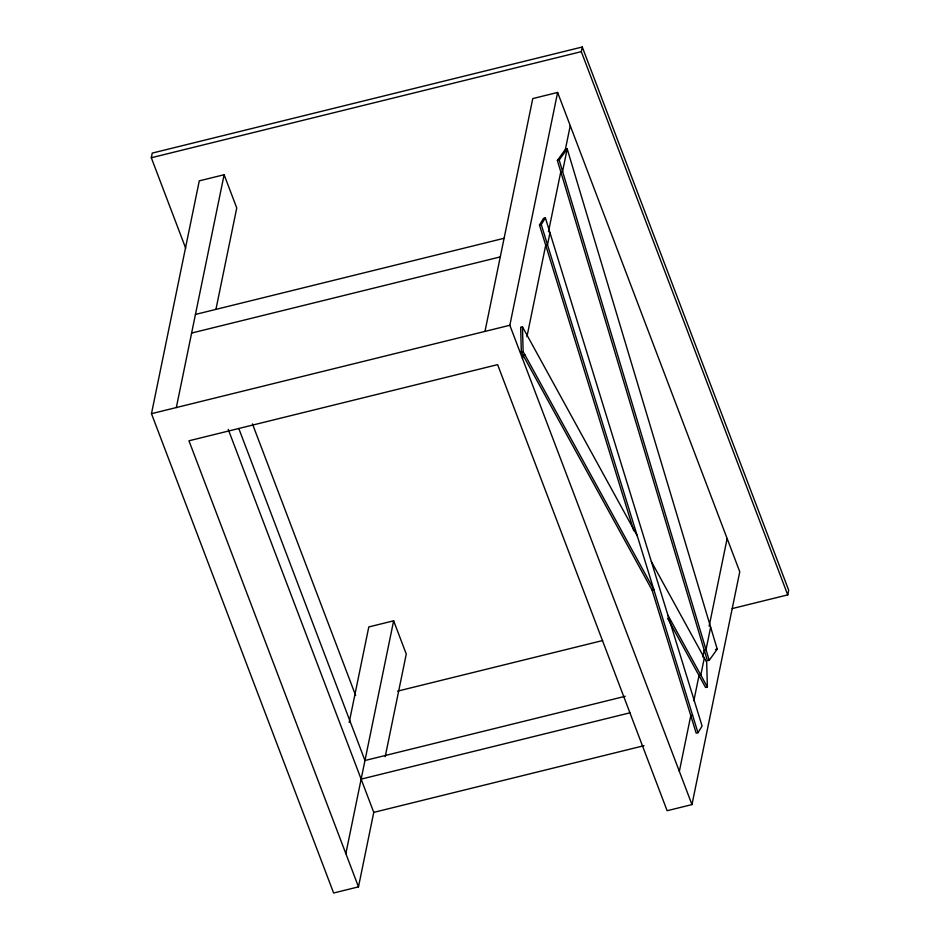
<?xml version="1.0" encoding="UTF-8"?>
<svg xmlns="http://www.w3.org/2000/svg" width="940" height="940" viewBox="0 0 940 940"><rect width="100%" height="100%" fill="white"/><g stroke="black" fill="none" stroke-linecap="round" stroke-linejoin="round"><path stroke-width="1.41" d="M185.709 248.289L151.305 157.744L152.257 153.091L582.271 47L788.695 590.226L787.743 594.879L732.213 608.58M228.232 429.38L373.768 812.371L358.481 886.866L333.63 893L151.481 413.682L199.28 180.856L224.12 174.734L236.751 207.963L215.977 309.178M176.332 407.561L224.12 174.734M349.187 722.449L368.797 626.945L393.637 620.811L406.268 654.052L385.2 756.677M345.849 853.638L393.637 620.811M484.981 331.409L532.769 98.583L557.62 92.449L739.768 571.767L691.969 804.593L667.13 810.715L497.613 364.638L188.964 440.789L358.481 886.866M691.969 804.593L509.832 325.275L557.62 92.449M787.743 594.879L581.308 51.653L582.271 47M522.464 358.504L523.122 355.296L524.908 354.862M526.929 336.731L545.705 245.234L547.503 244.788L549.971 232.768M548.466 231.78L560.78 171.82L562.578 171.374L567.196 148.873L565.398 149.307L557.385 160.482L707.42 660.761L709.207 660.315L717.232 649.141L567.196 148.873L559.171 160.047L557.385 160.482M565.398 149.307L570.251 125.69M679.35 771.352L690.783 715.634L692.568 715.199M693.826 700.793L699.008 675.543L700.805 675.108L704.318 657.965M702.815 657.025L704.225 650.127L706.022 649.681L710.64 627.18M709.148 626.181L727.137 538.538M633.76 530.736L539.478 225.013L543.579 218.315L545.376 217.868L702.086 726.021L697.974 732.718L696.188 733.165L652.055 590.038L521.336 352.065L520.654 327.273L522.452 326.826L637.273 535.894M539.478 225.013L541.264 224.578L545.376 217.868M151.305 157.744L581.308 51.653M195.45 314.43L504.099 238.278M191.631 333.054L500.28 256.902M151.481 413.682L509.832 325.275M521.336 352.065L523.134 351.619L653.841 589.603L652.055 590.038M397.596 691.135L602.634 640.551M715.434 649.587L717.232 649.141M625.253 696.293L364.967 760.507L238.831 428.581M651.35 561.521L706.692 662.265L707.374 687.058L705.576 687.504L667.529 618.215M361.148 779.131L629.965 712.814M373.768 812.371L644.018 745.69M667.917 615.23L707.374 687.058M252.437 423.87L355.649 695.482M541.264 224.578L697.974 732.718M559.171 160.047L709.207 660.315M522.452 326.826L523.134 351.619"/></g></svg>
